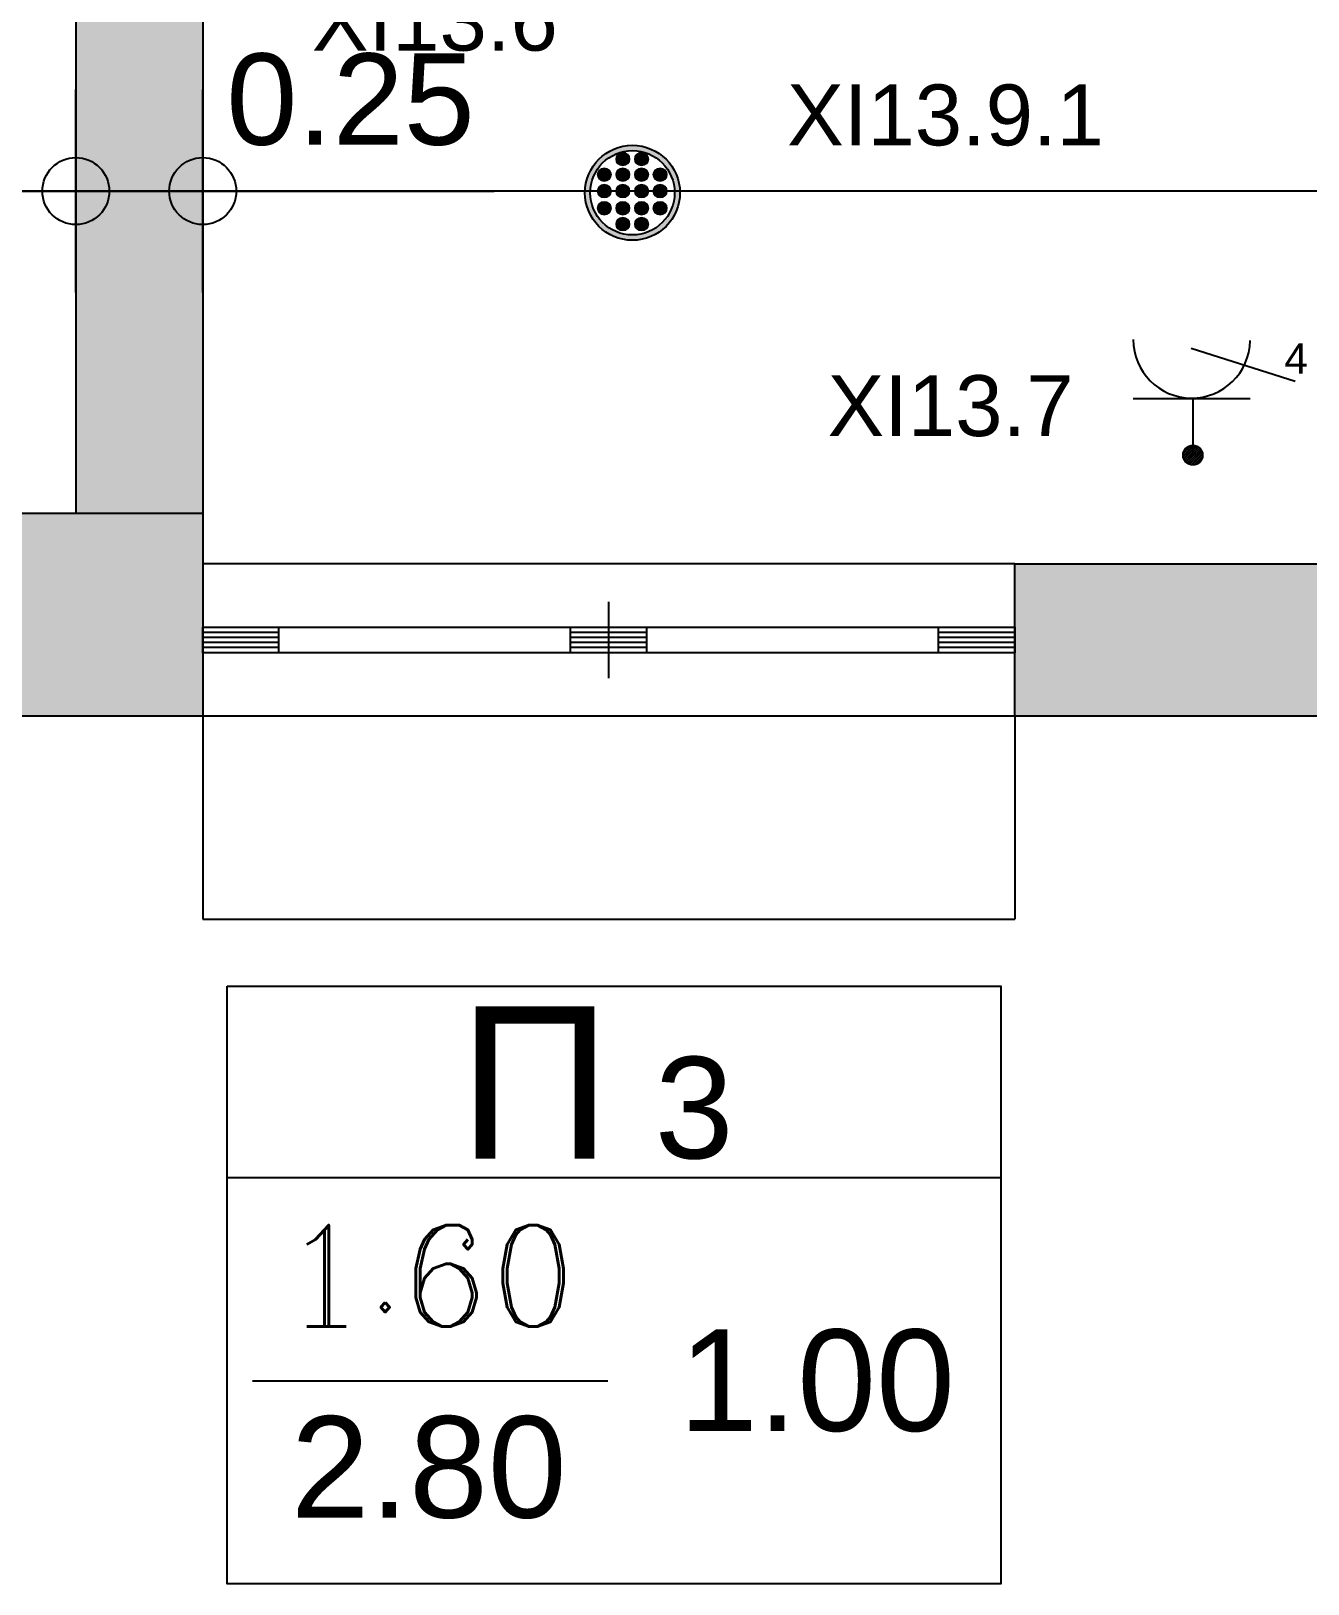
# Model space of a CAD drawing. Header units: metres. Extents: x 0 to 132, y -109 to 310.
# Drawn here: x 36.98 to 39.496, y 12.473 to 15.533 of the extents above; entities that cross this region are included whole.
import ezdxf

# ---------------------------------------------------------------- set-up
doc = ezdxf.new("R2010")
doc.units = ezdxf.units.M
doc.header["$LTSCALE"] = 0.036
doc.layers.get('0').update_dxf_attribs({"color": 252})
doc.layers.get('Defpoints').update_dxf_attribs({"color": 252})
for name, color, linetype in [('arxitektonika', 254, 'Continuous'), ('DIMBLK', 252, 'Continuous'), ('electext', 20, 'Continuous'), ('HLEK-SYMBOL', 3, 'Continuous'), ('HLEK_FL001_SYMBOLS', 230, 'Continuous'), ('mihanologika text', 20, 'Continuous'), ('Parathira', 252, 'Continuous')]:
    doc.layers.add(name, color=color, linetype=linetype)
doc.styles.add('COMU-N', font='arial.ttf')
doc.styles.get("Standard").update_dxf_attribs({"font": 'arial.ttf'})
doc.dimstyles.new('CADWDOT', dxfattribs={"dimscale": 0.1, "dimtxt": 1.8, "dimasz": 0.08, "dimexe": 2, "dimexo": 0, "dimgap": 0.09, "dimtad": 0, "dimrnd": 0.001, "dimzin": 0, "dimdsep": 46, "dimtxsty": 'Standard', "dimblk1": 'ARTDIM', "dimblk2": 'ARTDIM', "dimsah": 1, "dimcen": 0.09, "dimdle": 0.05, "dimse1": 1, "dimse2": 1, "dimadec": 0, "dimazin": 0, "dimtfac": 1, "dimtmove": 0, "dimatfit": 3, "dimldrblk": 'ARTDIM', "dimfxl": 2, "dimtvp": 0.9999, "dimtolj": 1, "dimtzin": 0, "dimarcsym": 0})

# ---------------------------------------------------------------- blocks, each defined once
blk = doc.blocks.new('ARTDIM')
at = {"layer": 'DIMBLK'}
for p, q in [((0, -24.9975), (0, 24.9975)), ((-24.9975, 0), (24.9975, 0))]:
    blk.add_line(p, q, dxfattribs=at)
blk.add_circle((0, 0), 8.25, dxfattribs=at)
blk = doc.blocks.new('*D226')
at = {"layer": 'arxitektonika', "color": 0, "lineweight": -2}
blk.add_line((33.5762, 15.2176), (37.0602, 15.2176), dxfattribs=at)
at = {"layer": 'Defpoints', "color": 0, "transparency": 16777216}
for p in [(33.5682, 16.2176), (37.0682, 16.2176), (37.0682, 15.2176)]:
    blk.add_point(p, dxfattribs=at)
at = {"layer": 'arxitektonika', "color": 0, "lineweight": -2, "xscale": 0.008, "yscale": 0.008, "zscale": 0.008, "rotation": 180}
blk.add_blockref('ARTDIM', (33.5682, 15.2176), dxfattribs=at)
at = {"layer": 'arxitektonika', "color": 0, "lineweight": -2, "xscale": 0.008, "yscale": 0.008, "zscale": 0.008}
blk.add_blockref('ARTDIM', (37.0682, 15.2176), dxfattribs=at)
at = {"layer": 'arxitektonika', "color": 0, "insert": (35.3182, 15.3976), "char_height": 0.18, "attachment_point": 5}
blk.add_mtext('\\A1;3.50', dxfattribs=at)
blk = doc.blocks.new('*D228')
at = {"layer": 'arxitektonika', "color": 0, "lineweight": -2}
for p, q in [((37.0762, 15.2176), (37.3102, 15.2176)), ((37.3182, 15.2176), (37.8927, 15.2176))]:
    blk.add_line(p, q, dxfattribs=at)
at = {"layer": 'Defpoints', "color": 0, "transparency": 16777216}
for p in [(37.3182, 15.2176), (37.0682, 14.583), (37.3182, 14.583)]:
    blk.add_point(p, dxfattribs=at)
at = {"layer": 'arxitektonika', "color": 0, "lineweight": -2, "xscale": 0.008, "yscale": 0.008, "zscale": 0.008, "rotation": 180}
blk.add_blockref('ARTDIM', (37.0682, 15.2176), dxfattribs=at)
at = {"layer": 'arxitektonika', "color": 0, "lineweight": -2, "xscale": 0.008, "yscale": 0.008, "zscale": 0.008}
blk.add_blockref('ARTDIM', (37.3182, 15.2176), dxfattribs=at)
at = {"layer": 'arxitektonika', "color": 0, "insert": (37.6095, 15.3976), "char_height": 0.18, "attachment_point": 5}
blk.add_mtext('\\A1;0.25', dxfattribs=at)
blk = doc.blocks.new('A$C11F247D9')
at = {"layer": 'Parathira'}
for p, q in [((-0.15, -1.6), (-0.15, 0)), ((-0.15, 0), (-0.1, 0)), ((-0.14, 0), (-0.14, -0.15)), ((-0.13, 0), (-0.13, -0.15)), ((-0.12, 0), (-0.12, -0.15)), ((-0.11, 0), (-0.11, -0.15)), ((-0.1, 0), (-0.1, -1.6)), ((-0.1, -0.15), (-0.15, -0.15)), ((-0.1, -0.725), (-0.15, -0.725)), ((-0.14, -0.725), (-0.14, -0.875)), ((-0.13, -0.725), (-0.13, -0.875)), ((-0.12, -0.725), (-0.12, -0.875)), ((-0.11, -0.725), (-0.11, -0.875)), ((-0.05, -0.8), (-0.2, -0.8)), ((-0.1, -0.875), (-0.15, -0.875)), ((-0.1, -1.45), (-0.15, -1.45)), ((-0.14, -1.45), (-0.14, -1.6)), ((-0.13, -1.45), (-0.13, -1.6)), ((-0.12, -1.45), (-0.12, -1.6)), ((-0.11, -1.45), (-0.11, -1.6)), ((-0.1, -1.6), (-0.15, -1.6))]:
    blk.add_line(p, q, dxfattribs=at)
blk = doc.blocks.new('*D238')
at = {"layer": 'arxitektonika', "color": 0, "lineweight": -2}
blk.add_line((51.5802, 15.2176), (37.3262, 15.2176), dxfattribs=at)
at = {"layer": 'Defpoints', "color": 0, "transparency": 16777216}
for p in [(37.3182, 15.2176), (37.3182, 14.7624), (51.5882, 14.7624)]:
    blk.add_point(p, dxfattribs=at)
at = {"layer": 'arxitektonika', "color": 0, "lineweight": -2, "xscale": 0.008, "yscale": 0.008, "zscale": 0.008, "rotation": 180}
blk.add_blockref('ARTDIM', (37.3182, 15.2176), dxfattribs=at)
at = {"layer": 'arxitektonika', "color": 0, "lineweight": -2, "xscale": 0.008, "yscale": 0.008, "zscale": 0.008}
blk.add_blockref('ARTDIM', (51.5882, 15.2176), dxfattribs=at)
at = {"layer": 'arxitektonika', "color": 0, "insert": (44.0295, 15.3976), "char_height": 0.18, "attachment_point": 5}
blk.add_mtext('\\A1;14.27', dxfattribs=at)
blk = doc.blocks.new('gJ6_a14')
at = {"linetype": 'Continuous'}
for p, q in [((-0.1176, 0.1119), (0.113, 0.1119)), ((0, 0.1119), (0, 0))]:
    blk.add_line(p, q, dxfattribs=at)
blk.add_arc((-0.0023, 0.2279), 0.1153, 180, 358.9566, dxfattribs=at)
blk = doc.blocks.new('*X789')
at = {"color": 0}
for p, q in [((15.598, 2.587), (15.737, 2.727)), ((15.598, 2.622), (15.702, 2.727)), ((15.601, 2.607), (15.609, 2.616)), ((15.604, 2.646), (15.605, 2.647)), ((15.605, 2.559), (15.765, 2.719)), ((15.605, 2.577), (15.614, 2.585)), ((15.609, 2.652), (15.618, 2.66)), ((15.611, 2.547), (15.618, 2.554)), ((15.614, 2.621), (15.623, 2.63)), ((15.617, 2.536), (15.789, 2.707)), ((15.618, 2.59), (15.627, 2.599)), ((15.623, 2.665), (15.631, 2.674)), ((15.623, 2.559), (15.631, 2.568)), ((15.627, 2.634), (15.636, 2.643)), ((15.631, 2.603), (15.64, 2.612)), ((15.633, 2.516), (15.808, 2.691)), ((15.636, 2.678), (15.645, 2.687)), ((15.636, 2.572), (15.645, 2.581)), ((15.64, 2.647), (15.649, 2.656)), ((15.64, 2.541), (15.649, 2.55)), ((15.645, 2.616), (15.654, 2.625)), ((15.649, 2.691), (15.658, 2.7)), ((15.649, 2.585), (15.658, 2.594)), ((15.653, 2.501), (15.824, 2.672)), ((15.654, 2.66), (15.662, 2.669)), ((15.654, 2.554), (15.662, 2.563)), ((15.658, 2.63), (15.667, 2.638)), ((15.662, 2.705), (15.671, 2.714)), ((15.662, 2.599), (15.671, 2.607)), ((15.667, 2.674), (15.676, 2.683)), ((15.667, 2.568), (15.676, 2.577)), ((15.671, 2.643), (15.68, 2.652)), ((15.676, 2.718), (15.678, 2.721)), ((15.676, 2.489), (15.836, 2.648)), ((15.676, 2.612), (15.685, 2.621)), ((15.68, 2.687), (15.689, 2.696)), ((15.68, 2.581), (15.689, 2.59)), ((15.685, 2.656), (15.693, 2.665)), ((15.685, 2.55), (15.693, 2.559)), ((15.689, 2.625), (15.698, 2.634)), ((15.693, 2.7), (15.702, 2.709)), ((15.693, 2.594), (15.702, 2.603)), ((15.698, 2.669), (15.707, 2.678)), ((15.698, 2.563), (15.707, 2.572)), ((15.702, 2.638), (15.711, 2.647)), ((15.705, 2.482), (15.843, 2.62)), ((15.707, 2.714), (15.715, 2.722)), ((15.707, 2.607), (15.715, 2.616)), ((15.711, 2.683), (15.72, 2.691)), ((15.711, 2.577), (15.72, 2.585)), ((15.715, 2.652), (15.724, 2.66)), ((15.715, 2.546), (15.724, 2.554)), ((15.72, 2.727), (15.721, 2.728)), ((15.72, 2.621), (15.729, 2.63)), ((15.724, 2.696), (15.733, 2.705)), ((15.724, 2.59), (15.733, 2.599)), ((15.729, 2.665), (15.738, 2.674)), ((15.729, 2.559), (15.738, 2.568)), ((15.733, 2.634), (15.742, 2.643)), ((15.738, 2.709), (15.746, 2.718)), ((15.738, 2.603), (15.746, 2.612)), ((15.741, 2.482), (15.842, 2.584)), ((15.742, 2.678), (15.751, 2.687)), ((15.742, 2.572), (15.751, 2.581)), ((15.746, 2.647), (15.755, 2.656)), ((15.746, 2.541), (15.755, 2.55)), ((15.751, 2.722), (15.752, 2.724)), ((15.751, 2.616), (15.76, 2.625)), ((15.755, 2.691), (15.764, 2.7)), ((15.755, 2.585), (15.764, 2.594)), ((15.76, 2.66), (15.768, 2.669)), ((15.76, 2.554), (15.768, 2.563)), ((15.764, 2.63), (15.773, 2.638)), ((15.768, 2.705), (15.777, 2.714)), ((15.768, 2.599), (15.777, 2.607)), ((15.773, 2.674), (15.782, 2.683)), ((15.773, 2.568), (15.782, 2.577)), ((15.777, 2.643), (15.786, 2.652)), ((15.782, 2.612), (15.791, 2.621)), ((15.786, 2.687), (15.795, 2.696)), ((15.786, 2.581), (15.795, 2.59)), ((15.791, 2.656), (15.799, 2.665)), ((15.791, 2.55), (15.799, 2.559)), ((15.795, 2.625), (15.804, 2.634)), ((15.799, 2.594), (15.808, 2.603)), ((15.804, 2.669), (15.813, 2.678)), ((15.804, 2.563), (15.813, 2.572)), ((15.808, 2.638), (15.817, 2.647)), ((15.813, 2.607), (15.822, 2.616)), ((15.817, 2.577), (15.826, 2.585)), ((15.822, 2.652), (15.83, 2.66)), ((15.822, 2.546), (15.83, 2.554)), ((15.826, 2.621), (15.835, 2.63)), ((15.83, 2.59), (15.839, 2.599)), ((15.835, 2.559), (15.835, 2.56)), ((15.839, 2.634), (15.84, 2.635)), ((15.844, 2.603), (15.844, 2.603)), ((15.627, 2.528), (15.636, 2.537)), ((15.645, 2.51), (15.654, 2.519)), ((15.658, 2.523), (15.667, 2.532)), ((15.664, 2.494), (15.671, 2.501)), ((15.671, 2.537), (15.68, 2.546)), ((15.676, 2.506), (15.685, 2.515)), ((15.689, 2.519), (15.698, 2.528)), ((15.693, 2.488), (15.702, 2.497)), ((15.702, 2.532), (15.711, 2.541)), ((15.707, 2.501), (15.715, 2.51)), ((15.72, 2.515), (15.729, 2.523)), ((15.724, 2.484), (15.733, 2.493)), ((15.733, 2.528), (15.742, 2.537)), ((15.738, 2.497), (15.746, 2.506)), ((15.751, 2.51), (15.76, 2.519)), ((15.764, 2.523), (15.773, 2.532)), ((15.768, 2.493), (15.777, 2.501)), ((15.777, 2.537), (15.786, 2.546)), ((15.782, 2.506), (15.791, 2.515)), ((15.795, 2.519), (15.804, 2.528)), ((15.808, 2.532), (15.817, 2.541))]:
    blk.add_line(p, q, dxfattribs=at)
blk = doc.blocks.new('GJ6_A78')
at = {"layer": 'HLEK-SYMBOL', "color": 0, "linetype": 'Continuous'}
blk.add_circle((0, 0), 0.0989, dxfattribs=at)
at = {"layer": 'HLEK-SYMBOL', "color": 0, "xscale": 0.8, "yscale": 0.8, "zscale": 0.8}
blk.add_blockref('*X789', (-12.576, -2.084), dxfattribs=at)
blk = doc.blocks.new('priza')
at = {"layer": 'HLEK_FL001_SYMBOLS', "rotation": 180}
blk.add_blockref('gJ6_a14', (87.4, -100.4952), dxfattribs=at)
at = {"layer": 'HLEK_FL001_SYMBOLS', "xscale": 0.1951472641207488, "yscale": 0.1951472641207488, "zscale": 0.1951472641207488}
blk.add_blockref('GJ6_A78', (87.4, -100.4953), dxfattribs=at)
blk = doc.blocks.new('priza tetrapli')
at = {"layer": 'HLEK_FL001_SYMBOLS', "ltscale": 5}
blk.add_line((444.1264, -18.901), (444.3314, -18.9664), dxfattribs=at)
at = {"layer": 'HLEK_FL001_SYMBOLS', "rotation": 180}
blk.add_blockref('priza', (531.5297, -119.6074), dxfattribs=at)
at = {"layer": 'HLEK_FL001_SYMBOLS', "ltscale": 5}
blk.add_text('4', height=0.06, dxfattribs=at).set_placement((444.3099, -18.9515))
blk = doc.blocks.new('led downlight 26W xoneyto 18cm')
at = {"layer": 'HLEK_FL001_SYMBOLS'}
h = blk.add_hatch(color=256, dxfattribs=at)
h.paths.add_polyline_path([(45.0105, 62.6523, 1), (45.1976, 62.6523, 1)])
h.paths.add_polyline_path([(45.1872, 62.6523, 1), (45.0209, 62.6523, 1)], flags=16)
at = {"layer": 'HLEK_FL001_SYMBOLS', "linetype": 'Continuous', "lineweight": 0}
h = blk.add_hatch(color=11, dxfattribs=at)
h.dxf.hatch_style = 1
h.paths.add_polyline_path([(45.0985, 62.7188, 1), (45.0716, 62.7188, 1)])
h = blk.add_hatch(color=11, dxfattribs=at)
h.dxf.hatch_style = 1
h.paths.add_polyline_path([(45.1355, 62.7188, 1), (45.1087, 62.7188, 1)])
h = blk.add_hatch(color=11, dxfattribs=at)
h.dxf.hatch_style = 1
h.paths.add_polyline_path([(45.062, 62.688, 1), (45.0351, 62.688, 1)])
h = blk.add_hatch(color=11, dxfattribs=at)
h.dxf.hatch_style = 1
h.paths.add_polyline_path([(45.0985, 62.688, 1), (45.0716, 62.688, 1)])
h = blk.add_hatch(color=11, dxfattribs=at)
h.dxf.hatch_style = 1
h.paths.add_polyline_path([(45.1355, 62.688, 1), (45.1087, 62.688, 1)])
h = blk.add_hatch(color=11, dxfattribs=at)
h.dxf.hatch_style = 1
h.paths.add_polyline_path([(45.172, 62.688, 1), (45.1452, 62.688, 1)])
h = blk.add_hatch(color=11, dxfattribs=at)
h.dxf.hatch_style = 1
h.paths.add_polyline_path([(45.062, 62.6556, 1), (45.0351, 62.6556, 1)])
h = blk.add_hatch(color=11, dxfattribs=at)
h.dxf.hatch_style = 1
h.paths.add_polyline_path([(45.0985, 62.6556, 1), (45.0716, 62.6556, 1)])
h = blk.add_hatch(color=11, dxfattribs=at)
h.dxf.hatch_style = 1
h.paths.add_polyline_path([(45.1355, 62.6556, 1), (45.1087, 62.6556, 1)])
h = blk.add_hatch(color=11, dxfattribs=at)
h.dxf.hatch_style = 1
h.paths.add_polyline_path([(45.172, 62.6556, 1), (45.1452, 62.6556, 1)])
h = blk.add_hatch(color=11, dxfattribs=at)
h.dxf.hatch_style = 1
h.paths.add_polyline_path([(45.062, 62.6219, 1), (45.0351, 62.6219, 1)])
h = blk.add_hatch(color=11, dxfattribs=at)
h.dxf.hatch_style = 1
h.paths.add_polyline_path([(45.0985, 62.6219, 1), (45.0716, 62.6219, 1)])
h = blk.add_hatch(color=11, dxfattribs=at)
h.dxf.hatch_style = 1
h.paths.add_polyline_path([(45.1355, 62.6219, 1), (45.1087, 62.6219, 1)])
h = blk.add_hatch(color=11, dxfattribs=at)
h.dxf.hatch_style = 1
h.paths.add_polyline_path([(45.172, 62.6219, 1), (45.1452, 62.6219, 1)])
h = blk.add_hatch(color=11, dxfattribs=at)
h.dxf.hatch_style = 1
h.paths.add_polyline_path([(45.0985, 62.5906, 1), (45.0716, 62.5906, 1)])
h = blk.add_hatch(color=11, dxfattribs=at)
h.dxf.hatch_style = 1
h.paths.add_polyline_path([(45.1355, 62.5906, 1), (45.1087, 62.5906, 1)])
at = {"layer": 'HLEK_FL001_SYMBOLS'}
for radius in [0.0936, 0.0831]:
    blk.add_circle((45.1041, 62.6523), radius, dxfattribs=at)
at = {"layer": 'HLEK_FL001_SYMBOLS', "linetype": 'Continuous', "lineweight": 0}
for centre in [(45.0851, 62.7188), (45.1221, 62.7188), (45.0486, 62.688), (45.0851, 62.688), (45.1221, 62.688), (45.1586, 62.688), (45.0486, 62.6556), (45.0851, 62.6556), (45.1221, 62.6556), (45.1586, 62.6556), (45.0486, 62.6219), (45.0851, 62.6219), (45.1221, 62.6219), (45.1586, 62.6219), (45.0851, 62.5906), (45.1221, 62.5906)]:
    blk.add_circle(centre, 0.0134, dxfattribs=at)

msp = doc.modelspace()

# ---------------------------------------------------------------- hatches: boundary and pattern name
at = {"layer": 'arxitektonika'}
for points in [[(37.0682, 14.583), (37.3182, 14.583), (37.3182, 21.383), (37.0682, 21.383)], [(36.9182, 14.183), (37.3182, 14.183), (37.3182, 14.583), (36.9182, 14.583)]]:
    msp.add_hatch(color=256, dxfattribs=at).paths.add_polyline_path(points)
h = msp.add_hatch(color=256, dxfattribs=at)
h.paths.add_polyline_path([(40.5882, 14.183), (40.5882, 14.483), (38.9182, 14.483), (38.9182, 14.183)])
h.paths.add_polyline_path([(40.9882, 14.783), (40.5882, 14.783), (40.5882, 14.183), (40.9882, 14.183)])

# ---------------------------------------------------------------- linework, layer by layer
for p, q in [((37.0682, 21.383), (37.0682, 14.583)), ((37.3182, 21.383), (37.3182, 14.583)), ((36.9182, 14.583), (37.3182, 14.583)), ((37.3182, 14.583), (37.3182, 14.183)), ((38.9182, 14.483), (37.3182, 14.483)), ((38.9182, 14.183), (38.9182, 14.483)), ((38.9182, 14.483), (40.5882, 14.483)), ((37.3182, 14.183), (36.9182, 14.183)), ((38.9182, 14.183), (37.3182, 14.183)), ((37.3182, 14.183), (37.3182, 13.783)), ((38.9182, 14.183), (38.9182, 13.783)), ((40.5882, 14.183), (38.9182, 14.183)), ((37.3182, 13.783), (38.9182, 13.783)), ((38.8912, 13.2728), (37.3662, 13.2728)), ((37.4162, 12.8728), (38.1162, 12.8728))]:
    msp.add_line(p, q, dxfattribs=at)
msp.add_lwpolyline([(22.0182, 47.283), (33.2182, 47.283), (33.2182, 32.883), (35.2182, 32.883), (35.2182, 33.083), (35.6182, 33.083), (40.8182, 27.783), (40.8182, 25.383), (55.1182, 25.383), (55.1182, 14.183), (11.4182, 14.183), (11.4182, 25.383), (22.0182, 25.383)], close=True, dxfattribs=at)
msp.add_lwpolyline([(37.3662, 13.6505), (38.8912, 13.6505), (38.8912, 12.4728), (37.3662, 12.4728), (37.3662, 13.6505)], dxfattribs=at)

# ---------------------------------------------------------------- block references
at = {"layer": 'arxitektonika', "rotation": 270}
msp.add_blockref('A$C11F247D9', (38.9182, 14.208), dxfattribs=at)
at = {"layer": 'HLEK_FL001_SYMBOLS', "linetype": 'Continuous', "lineweight": 0}
msp.add_blockref('led downlight 26W xoneyto 18cm', (-6.9391, -47.438), dxfattribs=at)
at = {"layer": 'HLEK_FL001_SYMBOLS'}
msp.add_blockref('priza tetrapli', (-404.8604, 33.8093), dxfattribs=at)

# ---------------------------------------------------------------- texts
at = {"layer": 'arxitektonika', "style": 'COMU-N'}
for s, height, p in [('Π', 0.3, (37.8216, 13.3109)), ('3', 0.2, (38.2089, 13.3114))]:
    msp.add_text(s, height=height, dxfattribs=at).set_placement(p)
at = {"layer": 'arxitektonika', "linetype": 'ByBlock', "char_height": 0.2, "attachment_point": 5, "style": 'COMU-N'}
for s, insert in [('{\\Fcomplex.shx;1.60}', (37.7636, 13.0801)), ('1.00', (38.5286, 12.8728)), ('2.80', (37.7636, 12.7019))]:
    msp.add_mtext(s, dxfattribs=dict(at, insert=insert))
at = {"layer": 'electext', "insert": (38.4697, 15.4277), "char_height": 0.12, "attachment_point": 1}
msp.add_mtext_dynamic_manual_height_columns('XI13.9.1', width=0.344787, gutter_width=0.6, heights=[0], dxfattribs=at)
at = {"layer": 'mihanologika text', "char_height": 0.12, "attachment_point": 1}
for s, width, insert in [('XI13.6', 0.331399, (37.5333, 15.6144)), ('XI13.7', 0.102044, (38.5494, 14.8548))]:
    msp.add_mtext_dynamic_manual_height_columns(s, width=width, gutter_width=0.6, heights=[0], dxfattribs=dict(at, insert=insert))

# ---------------------------------------------------------------- dimensions: what is measured, and where the dimension line sits
at = {"layer": 'arxitektonika'}
for base, p1, p2, picture, middle in [((37.0682, 15.2176), (33.5682, 16.2176), (37.0682, 16.2176), '*D226', (35.3182, 15.3976)), ((37.3182, 15.2176), (37.0682, 14.583), (37.3182, 14.583), '*D228', (37.6095, 15.3976))]:
    dim = msp.add_linear_dim(base=base, p1=p1, p2=p2, dimstyle='CADWDOT', dxfattribs=at)
    dim.commit()
    dim.dimension.update_dxf_attribs({"geometry": picture, "text_midpoint": middle})
dim = msp.add_linear_dim(base=(37.3182, 15.2176), p1=(51.5882, 14.7624), p2=(37.3182, 14.7624), dimstyle='CADWDOT', dxfattribs=at)
dim.commit()
dim.dimension.update_dxf_attribs({"geometry": '*D238', "text_midpoint": (44.0295, 15.2176), "dimtype": 160})

doc.saveas('drawing.dxf')
